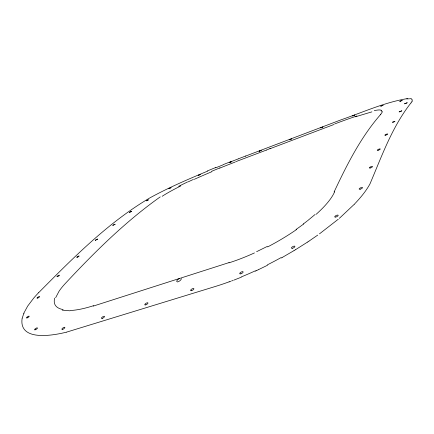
<?xml version="1.0" encoding="UTF-8"?>
<svg xmlns="http://www.w3.org/2000/svg" width="434" height="434" viewBox="0 0 434 434"><rect width="100%" height="100%" fill="white"/><g stroke="black" fill="none" stroke-linecap="round" stroke-linejoin="round"><path stroke-width="0.65" d="M112.807 225.322L115.075 224.199M115.075 224.275L112.835 225.354M22.15 318.133C18.44 341.824 53.024 335.498 66.261 332.211M401.792 110.882L399.117 111.923L401.792 110.827M55.644 297.735L59.008 291.312A83.339 24.006 -27.7 0 1 65.105 283.706C94.4 252.279 125.117 221.817 160.244 196.884M412.061 101.187L412.262 99.847L411.541 98.974M23.729 313.326L27.689 306.079L33.57 298.277A121.015 36.456 -26.9 0 1 38.534 292.766M131.616 211.385L129.457 212.378M129.43 212.34L131.616 211.315M334.088 191.98C346.983 164.616 360.741 137.155 380.813 114.272M407.135 102.815L404.596 103.813M404.586 103.786L407.152 102.749M148.352 199.906L146.269 200.844M146.236 200.806L148.341 199.862M410.911 102.999C392.01 127.021 381.795 156.18 369.942 183.973C365.992 191.166 360.67 197.508 355.072 203.47M354.752 203.812L354.426 204.154M354.285 204.295L339.898 217.835M38.572 292.755C72.858 258.225 107.708 222.734 149.914 197.866C168.501 187.667 188.025 179.307 207.566 171.142M171.007 187.721L169.005 188.573M168.967 188.551L171.023 187.667M380.802 106.156L383.141 105.256L380.824 106.178M315.144 214.434L307.538 220.754M339.334 218.318L339.616 218.08M338.265 219.23L319.467 233.861M307.131 221.074L303.355 223.955M322.853 127.075L320.759 127.916L322.88 127.032M317.737 235.098L309.051 241.082M308.867 241.201L307.592 242.053M307.5 242.112L295.521 249.707M295.424 249.767L294.068 250.586M293.97 250.646L282.854 257.102M282.653 257.216L281.237 257.997M266.346 150.088L270.284 148.477M267.382 246.376L256.613 251.687M178.645 186.3L187.564 181.954M267.474 265.266L258.485 269.644M258.284 269.742L256.852 270.409M256.749 270.458L255.214 271.163M211.749 171.251L219.94 167.877M215.731 167.801L222.913 164.909M241.255 277.217L233.964 280.087M231.051 161.692L238.109 158.947M245.47 156.126L341.341 119.719C363.171 112.173 384.616 102.337 407.537 98.567M235.83 161.649L266.292 150.115M269.981 148.721L334.071 124.455M233.161 280.391L231.555 280.993M230.758 281.286L229.163 281.867M355.37 116.8L371.895 111.863M93.239 306.111L179.763 278.384C178.58 278.715 175.119 281.574 177.473 281.954C179.052 281.899 183.056 278.557 180.517 278.145L229.109 262.575M66.407 332.173L216.653 286.066A128.741 43.769 -28.3 0 0 229.185 281.807M69.955 310.804L62.236 310.153M410.076 98.567L411.41 98.909M381.036 110.773L381.915 111.202L382.186 111.874M207.349 170.942A94.308 7.188 -22.3 0 1 215.828 167.475M223.201 164.622A93.89 5.832 -22.3 0 1 231.555 161.323M238.244 158.86A93.663 5.154 -22.2 0 1 245.639 156.028M406.766 98.963A101.854 10.839 -25.2 0 1 409.555 98.827M412.121 101.16A101.366 10.969 -26.5 0 1 411.02 102.945M280.988 257.65A129.278 41.848 -28.1 0 1 267.366 264.849M255.219 270.87A128.941 43.107 -28.2 0 1 241.337 276.897M22.351 318.051A121.439 36.109 -27.6 0 1 24 313.223M254.454 252.919A88.547 28.742 -27.8 0 1 228.935 262.852M296.531 229.553A89.122 27.912 -27.7 0 1 267.642 246.913M303.697 223.966A89.133 26.648 -27.9 0 1 296.048 229.456M334.619 191.763A89.165 25.72 -28.3 0 1 316.202 214.26M382.132 111.896A69.896 7.703 -25.5 0 1 380.591 114.37M374.271 110.616A70.037 7.66 -24.8 0 1 381.605 110.507M334.826 123.885A69.331 5.821 -22.3 0 1 356.862 116.008M219.729 168.126A64.72 4.774 -22.6 0 1 235.179 162.061M194.329 179.313A65.328 5.902 -22.8 0 1 211.873 171.696M188.139 181.873A65.388 7.232 -22.5 0 1 193.439 179.421M162.17 196.287A65.409 8.43 -22.1 0 1 180.794 185.926M63.104 309.572A83.35 23.729 -28 0 1 54.679 298.158M93.598 305.672A82.883 24.022 -30.3 0 1 70.33 310.5M97.634 239.069L95.29 240.284L97.634 239.069M394.869 121.39C391.875 123.728 391.202 121.699 394.869 121.39M402.155 100.428L399.757 101.41L402.134 100.4M198.262 175.341L200.248 174.566L198.273 175.336M354.8 115.075L352.576 115.959L354.79 115.081M229.25 162.739L231.262 161.915L229.277 162.717M261.165 150.473L259.12 151.309L261.143 150.457M291.48 138.972L289.375 139.819L291.469 138.951M360.177 189.181A1.828 0.575 -24.5 0 0 362.499 187.591A1.828 0.575 -24.5 0 0 359.808 188.253A1.828 0.575 -24.5 0 0 360.177 189.181M335.829 217.027A1.904 0.667 -25.5 0 0 338.178 215.275A1.904 0.667 -25.5 0 0 335.363 215.969A1.904 0.667 -25.5 0 0 335.829 217.027M292.532 248.232A1.937 0.727 -27.3 0 0 294.887 246.349A1.937 0.727 -27.3 0 0 292.044 247.071A1.937 0.727 -27.3 0 0 292.532 248.232M240.87 273.8A1.926 0.732 -29.2 0 0 243.1 271.836A1.926 0.732 -29.2 0 0 240.279 272.677A1.926 0.732 -29.2 0 0 240.87 273.8M191.703 290.59A1.888 0.694 -30.6 0 0 193.879 288.632A1.888 0.694 -30.6 0 0 191.161 289.511A1.888 0.694 -30.6 0 0 191.703 290.59M370.218 167.98A1.741 0.483 -23.9 0 0 372.502 166.542A1.741 0.483 -23.9 0 0 369.996 167.161A1.741 0.483 -23.9 0 0 370.218 167.98M378.106 150.283A1.66 0.407 -23.5 0 0 380.282 148.971A1.66 0.407 -23.5 0 0 377.889 149.611A1.66 0.407 -23.5 0 0 378.106 150.283M385.636 135.196A1.584 0.336 -23.1 0 0 387.714 133.998A1.584 0.336 -23.1 0 0 385.43 134.659A1.584 0.336 -23.1 0 0 385.636 135.196M145.829 304.847A1.844 0.656 -31.7 0 0 147.945 302.905A1.844 0.656 -31.7 0 0 145.325 303.822A1.844 0.656 -31.7 0 0 145.829 304.847M102.429 318.328A1.812 0.618 -32.7 0 0 104.496 316.413A1.812 0.618 -32.7 0 0 101.957 317.363A1.812 0.618 -32.7 0 0 102.429 318.328M62.843 329.27A1.774 0.575 -33.3 0 0 64.861 327.388A1.774 0.575 -33.3 0 0 62.393 328.381A1.774 0.575 -33.3 0 0 62.843 329.27M35.501 329.71A1.714 0.515 -33.1 0 0 37.432 327.93A1.714 0.515 -33.1 0 0 35.045 328.95A1.714 0.515 -33.1 0 0 35.501 329.71M27.326 317.829A1.627 0.445 -32.2 0 0 29.197 316.202A1.627 0.445 -32.2 0 0 26.935 317.167A1.627 0.445 -32.2 0 0 27.326 317.829M37.774 298.055A1.541 0.385 -30.9 0 0 39.624 296.579A1.541 0.385 -30.9 0 0 37.503 297.447A1.541 0.385 -30.9 0 0 37.774 298.055M57.619 276.588A1.459 0.331 -29.7 0 0 59.436 275.248A1.459 0.331 -29.7 0 0 57.434 276.035A1.459 0.331 -29.7 0 0 57.619 276.588M77.398 257.205A1.389 0.282 -28.4 0 0 79.124 255.995A1.389 0.282 -28.4 0 0 77.187 256.76A1.389 0.282 -28.4 0 0 77.398 257.205"/></g></svg>
